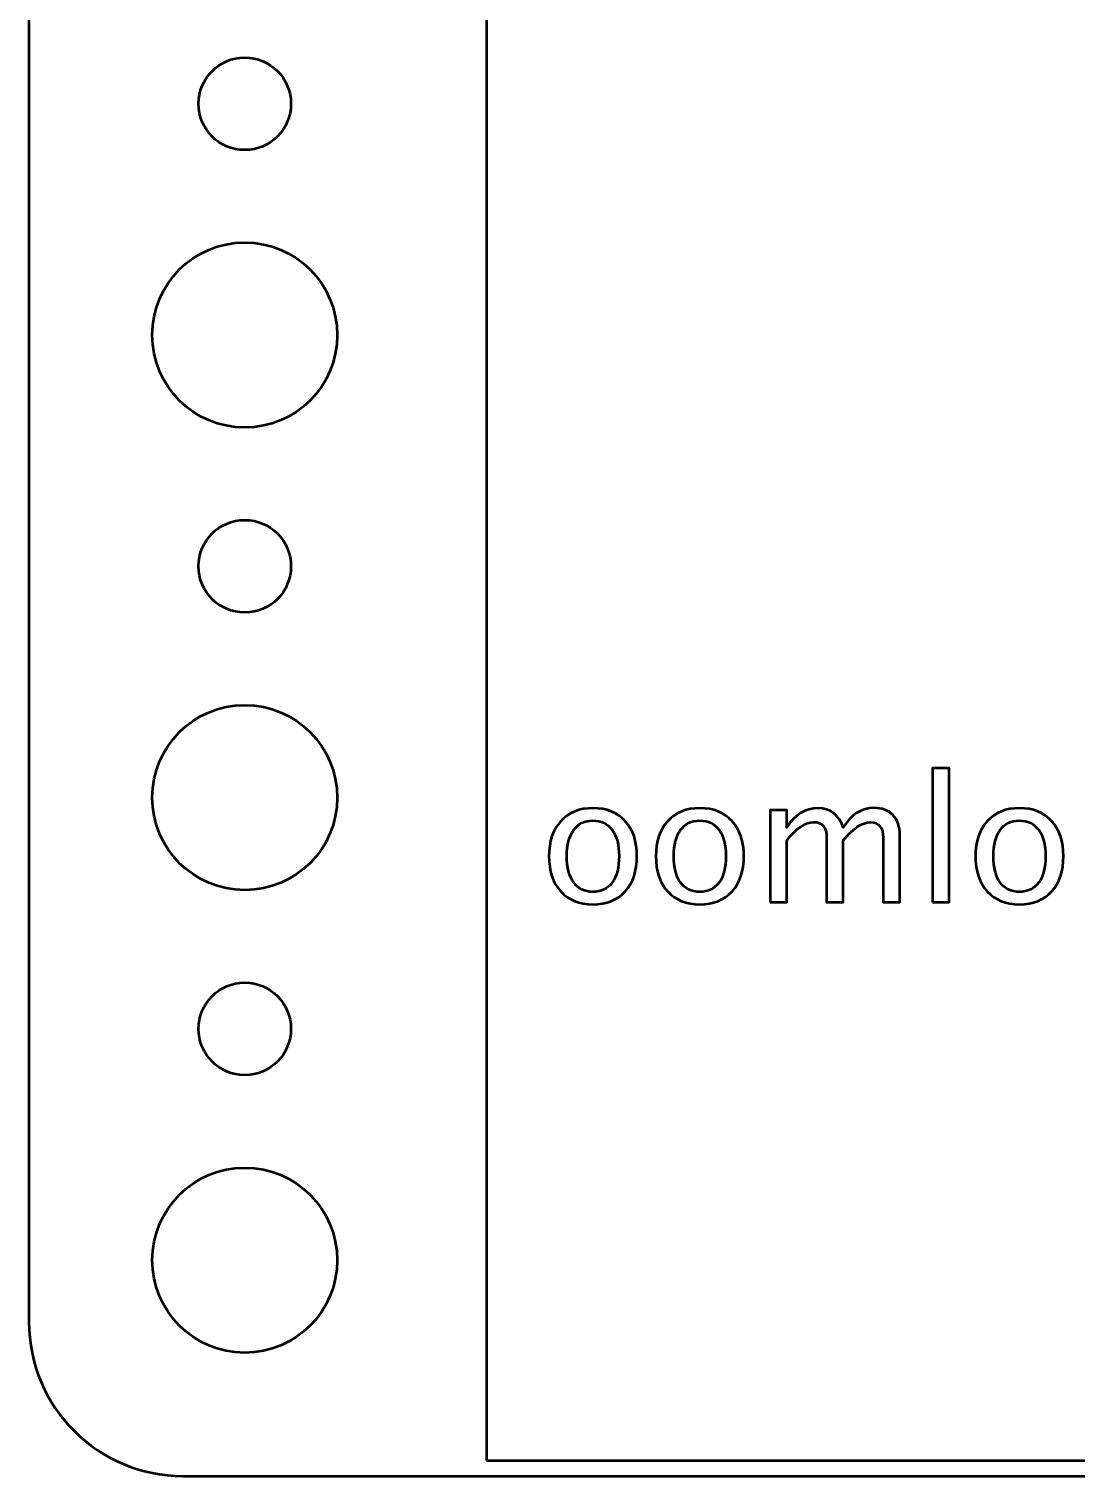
# Model space of a CAD drawing. Header units: centimetres. Extents: x -6.7 to 6.7, y -8.9 to 8.9.
# Drawn here: x -6.7 to -3.303, y -8.95 to -4.258 of the extents above; entities that cross this region are included whole.
import ezdxf

# ---------------------------------------------------------------- set-up
doc = ezdxf.new("R2010")
doc.units = ezdxf.units.CM
doc.header["$MEASUREMENT"] = 0
doc.layers.add('Layer 1', color=7, linetype='Continuous')

msp = doc.modelspace()

# ---------------------------------------------------------------- linework, layer by layer
at = {"layer": 'Layer 1', "color": 4, "lineweight": 53}
msp.add_lwpolyline([(-5.21524, -8.9), (5.21524, -8.9), (5.21524, 5.9), (-5.21524, 5.9), (-5.21524, -8.9)], close=True, dxfattribs=at)
at = {"layer": 'Layer 1', "lineweight": 53}
for centre, major_axis in [((-6, -4.5), (0, 0.15)), ((-5.99999, -5.25001), (0, 0.30001)), ((-6, -6), (0, 0.15)), ((-5.99999, -6.75001), (0, 0.30001)), ((-6, -7.5), (0, 0.15)), ((-5.99999, -8.25001), (0, 0.30001))]:
    msp.add_ellipse(centre, major_axis=major_axis, ratio=1, dxfattribs=at)
msp.add_open_spline([(-6.7, -8.45), (-6.7, -8.45), (-6.7, 8.45), (-6.7, 8.45), (-6.7, 8.45), (-6.7, 8.72614), (-6.47614, 8.95), (-6.2, 8.95), (-6.2, 8.95), (-6.2, 8.95), (6.2, 8.95), (6.2, 8.95), (6.2, 8.95), (6.47614, 8.95), (6.7, 8.72614), (6.7, 8.45), (6.7, 8.45), (6.7, 8.45), (6.7, -8.45), (6.7, -8.45), (6.7, -8.45), (6.7, -8.72614), (6.47614, -8.95), (6.2, -8.95), (6.2, -8.95), (6.2, -8.95), (-6.2, -8.95), (-6.2, -8.95), (-6.2, -8.95), (-6.47614, -8.95), (-6.7, -8.72614), (-6.7, -8.45)], degree=3, knots=[0, 0, 0, 0, 0.1111111, 0.1111111, 0.1111111, 0.1111111, 0.2222222, 0.2222222, 0.2222222, 0.2222222, 0.3333333, 0.3333333, 0.3333333, 0.3333333, 0.4444444, 0.4444444, 0.4444444, 0.4444444, 0.5555556, 0.5555556, 0.5555556, 0.5555556, 0.6666667, 0.6666667, 0.6666667, 0.6666667, 0.7777778, 0.7777778, 0.7777778, 0.7777778, 1, 1, 1, 1], dxfattribs=at)
at = {"layer": 'Layer 1', "color": 5, "lineweight": 53}
for points, knots in [([(-3.76895, -7.08951), (-3.76895, -7.08951), (-3.76895, -6.65433), (-3.76895, -6.65433), (-3.76895, -6.65433), (-3.76895, -6.65433), (-3.71477, -6.65433), (-3.71477, -6.65433), (-3.71477, -6.65433), (-3.71477, -6.65433), (-3.71477, -7.08951), (-3.71477, -7.08951), (-3.71477, -7.08951), (-3.71477, -7.08951), (-3.76895, -7.08951), (-3.76895, -7.08951)], [0, 0, 0, 0, 0.2, 0.2, 0.2, 0.2, 0.4, 0.4, 0.4, 0.4, 0.6, 0.6, 0.6, 0.6, 1, 1, 1, 1]), ([(-4.87036, -7.09628), (-4.91429, -7.09628), (-4.9491, -7.08227), (-4.97468, -7.05423), (-4.97468, -7.05423), (-5.00037, -7.0262), (-5.01316, -6.9881), (-5.01316, -6.94003), (-5.01316, -6.94003), (-5.01316, -6.89205), (-5.00037, -6.85404), (-4.97468, -6.8261), (-4.97468, -6.8261), (-4.9491, -6.79816), (-4.91429, -6.78415), (-4.87036, -6.78415), (-4.87036, -6.78415), (-4.82642, -6.78415), (-4.79162, -6.79816), (-4.76603, -6.8261), (-4.76603, -6.8261), (-4.74035, -6.85404), (-4.72755, -6.89205), (-4.72755, -6.94003), (-4.72755, -6.94003), (-4.72755, -6.9881), (-4.74035, -7.0262), (-4.76603, -7.05423), (-4.76603, -7.05423), (-4.79162, -7.08227), (-4.82642, -7.09628), (-4.87036, -7.09628)], [0, 0, 0, 0, 0.1111111, 0.1111111, 0.1111111, 0.1111111, 0.2222222, 0.2222222, 0.2222222, 0.2222222, 0.3333333, 0.3333333, 0.3333333, 0.3333333, 0.4444444, 0.4444444, 0.4444444, 0.4444444, 0.5555556, 0.5555556, 0.5555556, 0.5555556, 0.6666667, 0.6666667, 0.6666667, 0.6666667, 0.7777778, 0.7777778, 0.7777778, 0.7777778, 1, 1, 1, 1]), ([(-4.52361, -7.09628), (-4.56754, -7.09628), (-4.60235, -7.08227), (-4.62793, -7.05423), (-4.62793, -7.05423), (-4.65362, -7.0262), (-4.66641, -6.9881), (-4.66641, -6.94003), (-4.66641, -6.94003), (-4.66641, -6.89205), (-4.65362, -6.85404), (-4.62793, -6.8261), (-4.62793, -6.8261), (-4.60235, -6.79816), (-4.56754, -6.78415), (-4.52361, -6.78415), (-4.52361, -6.78415), (-4.47967, -6.78415), (-4.44487, -6.79816), (-4.41928, -6.8261), (-4.41928, -6.8261), (-4.3936, -6.85404), (-4.3808, -6.89205), (-4.3808, -6.94003), (-4.3808, -6.94003), (-4.3808, -6.9881), (-4.3936, -7.0262), (-4.41928, -7.05423), (-4.41928, -7.05423), (-4.44487, -7.08227), (-4.47967, -7.09628), (-4.52361, -7.09628)], [0, 0, 0, 0, 0.1111111, 0.1111111, 0.1111111, 0.1111111, 0.2222222, 0.2222222, 0.2222222, 0.2222222, 0.3333333, 0.3333333, 0.3333333, 0.3333333, 0.4444444, 0.4444444, 0.4444444, 0.4444444, 0.5555556, 0.5555556, 0.5555556, 0.5555556, 0.6666667, 0.6666667, 0.6666667, 0.6666667, 0.7777778, 0.7777778, 0.7777778, 0.7777778, 1, 1, 1, 1]), ([(-4.29595, -7.08951), (-4.29595, -7.08951), (-4.29595, -6.79036), (-4.29595, -6.79036), (-4.29595, -6.79036), (-4.29595, -6.79036), (-4.24177, -6.79036), (-4.24177, -6.79036), (-4.24177, -6.79036), (-4.24177, -6.79036), (-4.24177, -6.84689), (-4.24177, -6.84689), (-4.24177, -6.84689), (-4.21533, -6.80503), (-4.18147, -6.78415), (-4.13998, -6.78415), (-4.13998, -6.78415), (-4.1, -6.78415), (-4.07281, -6.80503), (-4.05832, -6.84689), (-4.05832, -6.84689), (-4.03264, -6.80466), (-3.99915, -6.78358), (-3.95804, -6.78358), (-3.95804, -6.78358), (-3.9318, -6.78358), (-3.91138, -6.7913), (-3.8968, -6.80682), (-3.8968, -6.80682), (-3.88222, -6.82234), (-3.87488, -6.84407), (-3.87488, -6.87201), (-3.87488, -6.87201), (-3.87488, -6.87201), (-3.87488, -7.08951), (-3.87488, -7.08951), (-3.87488, -7.08951), (-3.87488, -7.08951), (-3.92907, -7.08951), (-3.92907, -7.08951), (-3.92907, -7.08951), (-3.92907, -7.08951), (-3.92907, -6.88095), (-3.92907, -6.88095), (-3.92907, -6.88095), (-3.92907, -6.84689), (-3.94261, -6.82987), (-3.96971, -6.82987), (-3.96971, -6.82987), (-3.99784, -6.82987), (-4.02737, -6.84972), (-4.05832, -6.88951), (-4.05832, -6.88951), (-4.05832, -6.88951), (-4.05832, -7.08951), (-4.05832, -7.08951), (-4.05832, -7.08951), (-4.05832, -7.08951), (-4.11251, -7.08951), (-4.11251, -7.08951), (-4.11251, -7.08951), (-4.11251, -7.08951), (-4.11251, -6.88076), (-4.11251, -6.88076), (-4.11251, -6.88076), (-4.11251, -6.84642), (-4.12625, -6.8293), (-4.15381, -6.8293), (-4.15381, -6.8293), (-4.18118, -6.8293), (-4.21054, -6.84925), (-4.24177, -6.88923), (-4.24177, -6.88923), (-4.24177, -6.88923), (-4.24177, -7.08951), (-4.24177, -7.08951), (-4.24177, -7.08951), (-4.24177, -7.08951), (-4.29595, -7.08951), (-4.29595, -7.08951)], [0, 0, 0, 0, 0.047619, 0.047619, 0.047619, 0.047619, 0.0952381, 0.0952381, 0.0952381, 0.0952381, 0.1428571, 0.1428571, 0.1428571, 0.1428571, 0.1904762, 0.1904762, 0.1904762, 0.1904762, 0.2380952, 0.2380952, 0.2380952, 0.2380952, 0.2857143, 0.2857143, 0.2857143, 0.2857143, 0.3333333, 0.3333333, 0.3333333, 0.3333333, 0.3809524, 0.3809524, 0.3809524, 0.3809524, 0.4285714, 0.4285714, 0.4285714, 0.4285714, 0.4761905, 0.4761905, 0.4761905, 0.4761905, 0.5238095, 0.5238095, 0.5238095, 0.5238095, 0.5714286, 0.5714286, 0.5714286, 0.5714286, 0.6190476, 0.6190476, 0.6190476, 0.6190476, 0.6666667, 0.6666667, 0.6666667, 0.6666667, 0.7142857, 0.7142857, 0.7142857, 0.7142857, 0.7619048, 0.7619048, 0.7619048, 0.7619048, 0.8095238, 0.8095238, 0.8095238, 0.8095238, 0.8571429, 0.8571429, 0.8571429, 0.8571429, 0.9047619, 0.9047619, 0.9047619, 0.9047619, 1, 1, 1, 1]), ([(-3.48674, -7.09628), (-3.53067, -7.09628), (-3.56548, -7.08227), (-3.59106, -7.05423), (-3.59106, -7.05423), (-3.61675, -7.0262), (-3.62954, -6.9881), (-3.62954, -6.94003), (-3.62954, -6.94003), (-3.62954, -6.89205), (-3.61675, -6.85404), (-3.59106, -6.8261), (-3.59106, -6.8261), (-3.56548, -6.79816), (-3.53067, -6.78415), (-3.48674, -6.78415), (-3.48674, -6.78415), (-3.4428, -6.78415), (-3.408, -6.79816), (-3.38241, -6.8261), (-3.38241, -6.8261), (-3.35673, -6.85404), (-3.34393, -6.89205), (-3.34393, -6.94003), (-3.34393, -6.94003), (-3.34393, -6.9881), (-3.35673, -7.0262), (-3.38241, -7.05423), (-3.38241, -7.05423), (-3.408, -7.08227), (-3.4428, -7.09628), (-3.48674, -7.09628)], [0, 0, 0, 0, 0.1111111, 0.1111111, 0.1111111, 0.1111111, 0.2222222, 0.2222222, 0.2222222, 0.2222222, 0.3333333, 0.3333333, 0.3333333, 0.3333333, 0.4444444, 0.4444444, 0.4444444, 0.4444444, 0.5555556, 0.5555556, 0.5555556, 0.5555556, 0.6666667, 0.6666667, 0.6666667, 0.6666667, 0.7777778, 0.7777778, 0.7777778, 0.7777778, 1, 1, 1, 1]), ([(-4.87045, -7.05564), (-4.84364, -7.05564), (-4.82276, -7.04558), (-4.80789, -7.02535), (-4.80789, -7.02535), (-4.79312, -7.00522), (-4.78569, -6.97672), (-4.78569, -6.94003), (-4.78569, -6.94003), (-4.78569, -6.90343), (-4.79312, -6.87502), (-4.80789, -6.85489), (-4.80789, -6.85489), (-4.82276, -6.83485), (-4.84364, -6.82479), (-4.87045, -6.82479), (-4.87045, -6.82479), (-4.89736, -6.82479), (-4.91824, -6.83485), (-4.93292, -6.85489), (-4.93292, -6.85489), (-4.94769, -6.87502), (-4.95502, -6.90343), (-4.95502, -6.94003), (-4.95502, -6.94003), (-4.95502, -6.97672), (-4.94769, -7.00522), (-4.93292, -7.02535), (-4.93292, -7.02535), (-4.91824, -7.04558), (-4.89736, -7.05564), (-4.87045, -7.05564)], [0, 0, 0, 0, 0.1111111, 0.1111111, 0.1111111, 0.1111111, 0.2222222, 0.2222222, 0.2222222, 0.2222222, 0.3333333, 0.3333333, 0.3333333, 0.3333333, 0.4444444, 0.4444444, 0.4444444, 0.4444444, 0.5555556, 0.5555556, 0.5555556, 0.5555556, 0.6666667, 0.6666667, 0.6666667, 0.6666667, 0.7777778, 0.7777778, 0.7777778, 0.7777778, 1, 1, 1, 1]), ([(-4.5237, -7.05564), (-4.49689, -7.05564), (-4.47601, -7.04558), (-4.46114, -7.02535), (-4.46114, -7.02535), (-4.44637, -7.00522), (-4.43894, -6.97672), (-4.43894, -6.94003), (-4.43894, -6.94003), (-4.43894, -6.90343), (-4.44637, -6.87502), (-4.46114, -6.85489), (-4.46114, -6.85489), (-4.47601, -6.83485), (-4.49689, -6.82479), (-4.5237, -6.82479), (-4.5237, -6.82479), (-4.55061, -6.82479), (-4.57149, -6.83485), (-4.58617, -6.85489), (-4.58617, -6.85489), (-4.60094, -6.87502), (-4.60827, -6.90343), (-4.60827, -6.94003), (-4.60827, -6.94003), (-4.60827, -6.97672), (-4.60094, -7.00522), (-4.58617, -7.02535), (-4.58617, -7.02535), (-4.57149, -7.04558), (-4.55061, -7.05564), (-4.5237, -7.05564)], [0, 0, 0, 0, 0.1111111, 0.1111111, 0.1111111, 0.1111111, 0.2222222, 0.2222222, 0.2222222, 0.2222222, 0.3333333, 0.3333333, 0.3333333, 0.3333333, 0.4444444, 0.4444444, 0.4444444, 0.4444444, 0.5555556, 0.5555556, 0.5555556, 0.5555556, 0.6666667, 0.6666667, 0.6666667, 0.6666667, 0.7777778, 0.7777778, 0.7777778, 0.7777778, 1, 1, 1, 1]), ([(-3.48683, -7.05564), (-3.46002, -7.05564), (-3.43914, -7.04558), (-3.42427, -7.02535), (-3.42427, -7.02535), (-3.4095, -7.00522), (-3.40207, -6.97672), (-3.40207, -6.94003), (-3.40207, -6.94003), (-3.40207, -6.90343), (-3.4095, -6.87502), (-3.42427, -6.85489), (-3.42427, -6.85489), (-3.43914, -6.83485), (-3.46002, -6.82479), (-3.48683, -6.82479), (-3.48683, -6.82479), (-3.51374, -6.82479), (-3.53462, -6.83485), (-3.5493, -6.85489), (-3.5493, -6.85489), (-3.56407, -6.87502), (-3.5714, -6.90343), (-3.5714, -6.94003), (-3.5714, -6.94003), (-3.5714, -6.97672), (-3.56407, -7.00522), (-3.5493, -7.02535), (-3.5493, -7.02535), (-3.53462, -7.04558), (-3.51374, -7.05564), (-3.48683, -7.05564)], [0, 0, 0, 0, 0.1111111, 0.1111111, 0.1111111, 0.1111111, 0.2222222, 0.2222222, 0.2222222, 0.2222222, 0.3333333, 0.3333333, 0.3333333, 0.3333333, 0.4444444, 0.4444444, 0.4444444, 0.4444444, 0.5555556, 0.5555556, 0.5555556, 0.5555556, 0.6666667, 0.6666667, 0.6666667, 0.6666667, 0.7777778, 0.7777778, 0.7777778, 0.7777778, 1, 1, 1, 1])]:
    msp.add_open_spline(points, degree=3, knots=knots, dxfattribs=at)

doc.saveas('drawing.dxf')
